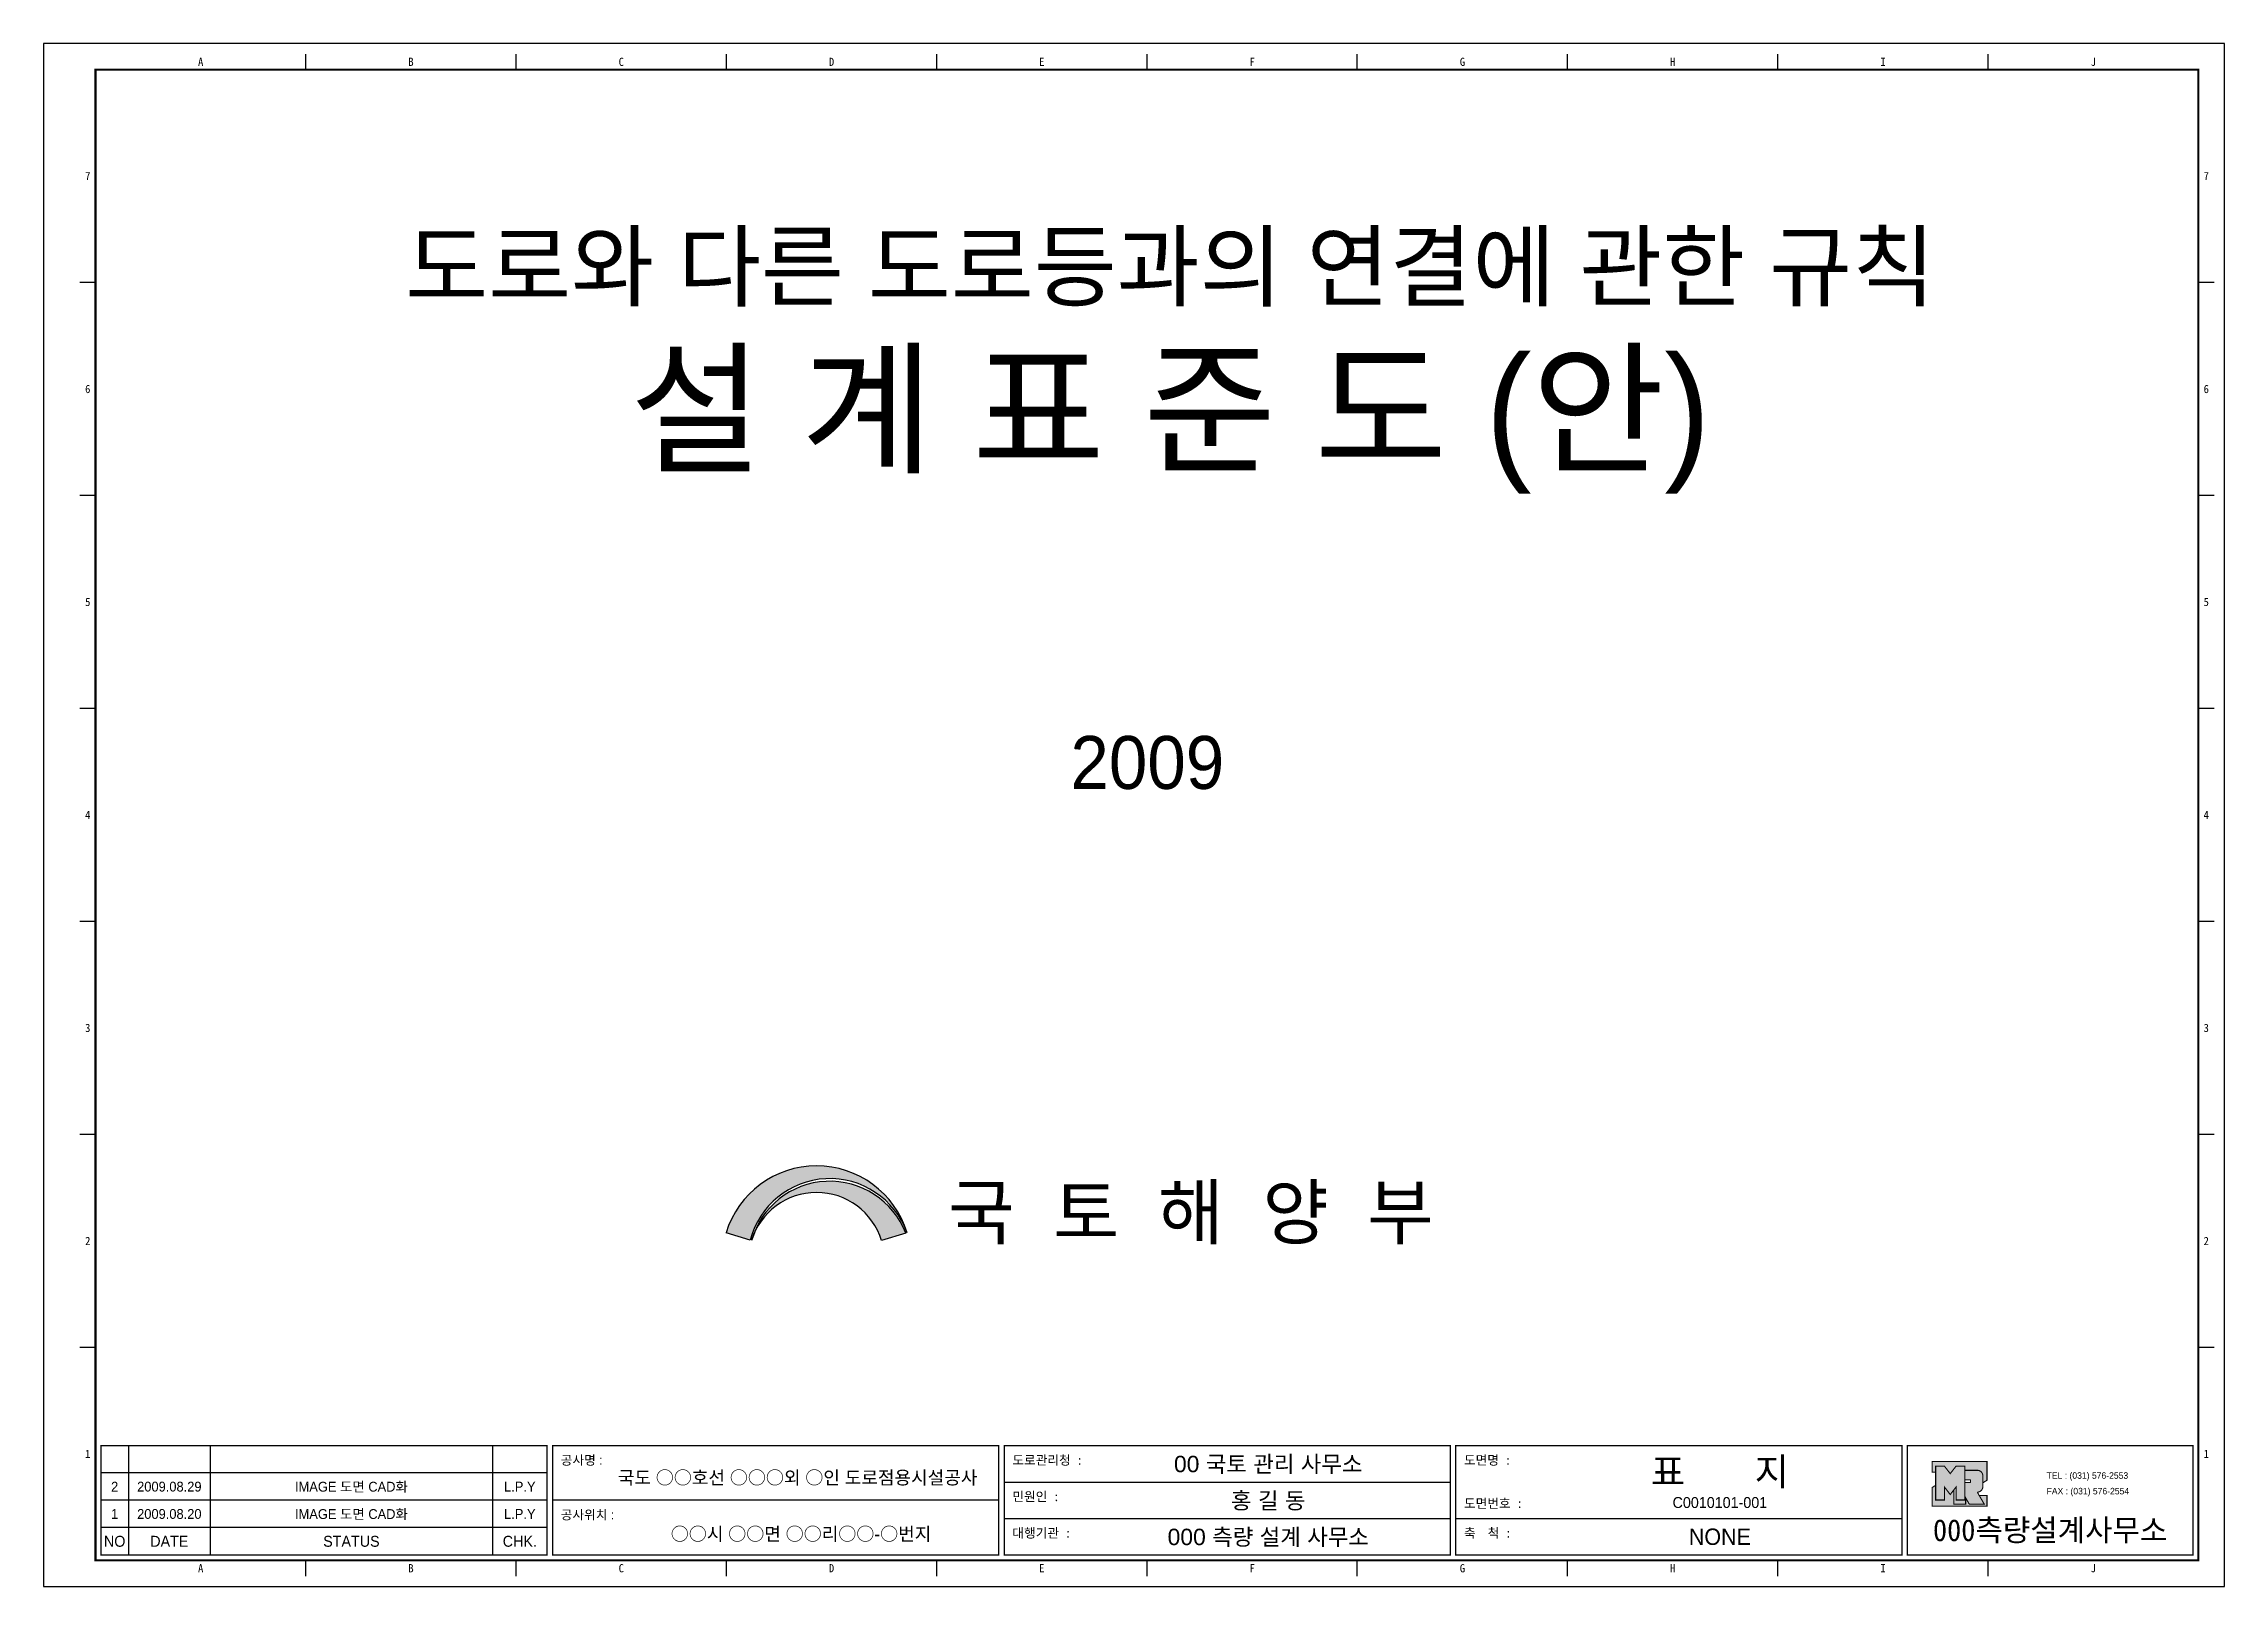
# Model space of a CAD drawing. Extents: x 1135 to 1960, y 46 to 630.
import ezdxf
from ezdxf.enums import TextEntityAlignment as Align

# ---------------------------------------------------------------- set-up
doc = ezdxf.new("R2010")
doc.units = 0
doc.header["$MEASUREMENT"] = 0
doc.layers.get('0').update_dxf_attribs({"linetype": 'CONTINUOUS'})
doc.layers.add('CZ-TEXT-BOX0', color=7, linetype='CONTINUOUS')
doc.layers.add('TITLE', color=7, linetype='CONTINUOUS')
doc.styles.add('견고딕', font='arial.ttf')
doc.styles.add('돋움', font='')
doc.styles.add('돋음체', font='')
doc.styles.get('돋움').set_extended_font_data('Dotum')
doc.styles.get('돋음체').set_extended_font_data('DotumChe')

msp = doc.modelspace()

# ---------------------------------------------------------------- hatches: boundary and pattern name
for color, points in [(3, [(1392.67, 179.97), (1401.81, 177.14, -0.736443), (1461.13, 180, 0.738461)]), (5, [(1451.52, 177.01), (1460.67, 179.79, 0.719663), (1402.3, 177.03, -0.738519)])]:
    msp.add_hatch(color=color).paths.add_polyline_path(points)
at = {"layer": 'TITLE', "ltscale": 150}
h = msp.add_hatch(color=8, dxfattribs=at)
edge = h.paths.add_edge_path()
edge.add_line((1869.7, 93.47), (1848.91, 93.47))
edge.add_line((1848.91, 93.47), (1848.91, 89.42))
edge.add_line((1848.91, 89.42), (1850.29, 89.42))
edge.add_line((1850.29, 89.42), (1850.29, 91.71))
edge.add_line((1850.29, 91.71), (1853.59, 91.71))
edge.add_line((1853.59, 91.71), (1855.79, 88.88))
edge.add_line((1855.79, 88.88), (1857.99, 91.71))
edge.add_line((1857.99, 91.71), (1861.28, 91.71))
edge.add_line((1861.28, 91.71), (1861.28, 90.15))
edge.add_line((1861.28, 90.15), (1866.03, 90.15))
edge.add_arc((1866.03, 88.07), 2.08, 0, 90, ccw=False)
edge.add_line((1868.12, 88.07), (1868.12, 85.41))
edge.add_line((1868.12, 85.41), (1869.7, 86.4))
edge.add_line((1869.7, 86.4), (1869.7, 93.47))
h.paths.add_polyline_path([(1857.12, 82.71), (1855.79, 80.99), (1853.59, 83.82), (1853.59, 78.93), (1850.29, 78.93), (1850.29, 84.48), (1848.91, 83.62), (1848.91, 76.54), (1869.7, 76.54), (1869.7, 80.6), (1866.78, 80.6), (1868.64, 77.37), (1862.98, 77.37), (1861.62, 79.73), (1861.62, 77.37), (1857.12, 77.37)])
msp.add_hatch(color=5, dxfattribs=at).paths.add_polyline_path([(1861.28, 91.71), (1857.99, 91.71), (1855.79, 88.88), (1853.59, 91.71), (1850.29, 91.71), (1850.29, 78.93), (1853.59, 78.93), (1853.59, 83.82), (1855.79, 80.99), (1857.99, 83.82), (1857.99, 78.93), (1861.28, 78.93)])
h = msp.add_hatch(color=161, dxfattribs=at)
edge = h.paths.add_edge_path()
edge.add_arc((1866.03, 88.07), 2.08, 0, 90)
edge.add_line((1866.03, 90.15), (1861.28, 90.15))
edge.add_line((1861.28, 90.15), (1861.28, 86.54))
edge.add_line((1861.28, 86.54), (1863.22, 86.54))
edge.add_arc((1863.22, 86.32), 0.22, 0, 90, ccw=False)
edge.add_line((1863.44, 86.32), (1863.44, 85.72))
edge.add_arc((1863.22, 85.72), 0.22, -90, 0, ccw=False)
edge.add_line((1863.22, 85.5), (1861.28, 85.5))
edge.add_line((1861.28, 85.5), (1861.28, 78.93))
edge.add_line((1861.28, 78.93), (1857.99, 78.93))
edge.add_line((1857.99, 78.93), (1857.99, 83.82))
edge.add_line((1857.99, 83.82), (1857.12, 82.71))
edge.add_line((1857.12, 82.71), (1857.12, 77.37))
edge.add_line((1857.12, 77.37), (1861.62, 77.37))
edge.add_line((1861.62, 77.37), (1861.62, 79.73))
edge.add_line((1861.62, 79.73), (1862.98, 77.37))
edge.add_line((1862.98, 77.37), (1868.64, 77.37))
edge.add_line((1868.64, 77.37), (1866.03, 81.89))
edge.add_arc((1866.03, 83.97), 2.08, 270, 360)
edge.add_line((1868.12, 83.97), (1868.12, 88.07))

# ---------------------------------------------------------------- linework, layer by layer
at = {"color": 3}
msp.add_lwpolyline([(1401.81, 177.14), (1392.67, 179.97)], dxfattribs=at)
at = {"color": 5}
msp.add_lwpolyline([(1460.67, 179.79), (1451.52, 177.01)], dxfattribs=at)
at = {"color": 3}
for centre, radius, start, end in [((1426.91, 169.45), 35.81, 17.086, 162.914), ((1431.92, 169.36), 31.09, 20.01974, 165.4978)]:
    msp.add_arc(centre, radius, start, end, dxfattribs=at)
at = {"color": 5}
for centre, radius, start, end in [((1431.95, 168.64), 30.81, 21.22739, 164.19212), ((1426.91, 169.45), 25.75, 17.086, 162.914)]:
    msp.add_arc(centre, radius, start, end, dxfattribs=at)
at = {"layer": 'TITLE', "color": 7, "linetype": 'Continuous'}
for p, q in [((1233.7, 619.83), (1233.7, 625.72)), ((1313.25, 619.83), (1313.25, 625.72)), ((1392.81, 619.83), (1392.81, 625.72)), ((1472.36, 619.83), (1472.36, 625.72)), ((1551.92, 619.83), (1551.92, 625.72)), ((1631.47, 619.83), (1631.47, 625.72)), ((1711.03, 619.83), (1711.03, 625.72)), ((1790.58, 619.83), (1790.58, 625.72)), ((1870.14, 619.83), (1870.14, 625.72)), ((1154.14, 539.29), (1148.25, 539.29)), ((1955.58, 539.29), (1949.69, 539.29)), ((1154.14, 458.75), (1148.25, 458.75)), ((1955.58, 458.75), (1949.69, 458.75)), ((1154.14, 378.22), (1148.25, 378.22)), ((1955.58, 378.22), (1949.69, 378.22)), ((1154.14, 297.68), (1148.25, 297.68)), ((1955.58, 297.68), (1949.69, 297.68)), ((1154.14, 217.14), (1148.25, 217.14)), ((1955.58, 217.14), (1949.69, 217.14)), ((1154.14, 136.6), (1148.25, 136.6)), ((1955.58, 136.6), (1949.69, 136.6)), ((1233.7, 50.17), (1233.7, 56.07)), ((1313.25, 50.17), (1313.25, 56.07)), ((1392.81, 50.17), (1392.81, 56.07)), ((1472.36, 50.17), (1472.36, 56.07)), ((1551.92, 50.17), (1551.92, 56.07)), ((1631.47, 50.17), (1631.47, 56.07)), ((1711.03, 50.17), (1711.03, 56.07)), ((1790.58, 50.17), (1790.58, 56.07)), ((1870.14, 50.17), (1870.14, 56.07))]:
    msp.add_line(p, q, dxfattribs=at)
at = {"layer": 'TITLE', "ltscale": 150}
for p, q in [((1166.55, 99.49), (1166.55, 58.13)), ((1197.56, 99.49), (1197.56, 58.13)), ((1304.31, 99.49), (1304.31, 58.13)), ((1324.99, 89.15), (1156.21, 89.15)), ((1497.9, 85.7), (1666.68, 85.7)), ((1324.99, 78.81), (1156.21, 78.81)), ((1495.83, 78.81), (1327.05, 78.81)), ((1324.99, 68.47), (1156.21, 68.47)), ((1497.9, 71.92), (1666.68, 71.92)), ((1668.74, 71.92), (1837.52, 71.92))]:
    msp.add_line(p, q, dxfattribs=at)
at = {"layer": 'TITLE'}
msp.add_lwpolyline([(1134.5, 46.26), (1959.5, 46.26), (1959.5, 629.65), (1134.5, 629.65)], close=True, dxfattribs=at)
at = {"layer": 'TITLE', "linetype": 'Continuous', "const_width": 0.786}
msp.add_lwpolyline([(1154.14, 56.07), (1154.14, 619.83), (1949.69, 619.83), (1949.69, 56.07)], close=True, dxfattribs=at)
at = {"layer": 'TITLE', "ltscale": 150}
for points, const_width in [([(1156.21, 99.49), (1324.99, 99.49), (1324.99, 58.13), (1156.21, 58.13)], 0.517), ([(1327.05, 99.49), (1495.83, 99.49), (1495.83, 58.13), (1327.05, 58.13)], 0.517), ([(1497.9, 99.49), (1666.68, 99.49), (1666.68, 58.13), (1497.9, 58.13)], 0.517), ([(1837.52, 58.13), (1668.74, 58.13), (1668.74, 99.49), (1837.52, 99.49)], 0.517), ([(1947.62, 99.49), (1947.62, 58.13), (1839.59, 58.13), (1839.59, 99.49), (1947.62, 99.49)], 0.517), ([(1861.28, 91.71), (1857.99, 91.71), (1855.79, 88.88), (1853.59, 91.71), (1850.29, 91.71), (1850.29, 78.93), (1853.59, 78.93), (1853.59, 83.82), (1855.79, 80.99), (1857.99, 83.82), (1857.99, 78.93), (1861.28, 78.93)], 0.414), ([(1857.12, 82.71), (1855.79, 80.99), (1853.59, 83.82), (1853.59, 78.93), (1850.29, 78.93), (1850.29, 84.48), (1848.91, 83.62), (1848.91, 76.54), (1869.7, 76.54), (1869.7, 80.6), (1866.78, 80.6), (1868.64, 77.37), (1862.98, 77.37), (1861.62, 79.73), (1861.62, 77.37), (1857.12, 77.37)], 0.414)]:
    msp.add_lwpolyline(points, close=True, dxfattribs=dict(at, const_width=const_width))
at = {"layer": 'TITLE', "ltscale": 150, "const_width": 0.414}
for points in [[(1869.7, 93.47), (1848.91, 93.47), (1848.91, 89.42), (1850.29, 89.42), (1850.29, 91.71), (1853.59, 91.71), (1855.79, 88.88), (1857.99, 91.71), (1861.28, 91.71), (1861.28, 90.15), (1866.03, 90.15, -0.414214), (1868.12, 88.07), (1868.12, 85.41), (1869.7, 86.4)], [(1868.12, 88.07, 0.414214), (1866.03, 90.15), (1861.28, 90.15), (1861.28, 86.54), (1863.22, 86.54, -0.414214), (1863.44, 86.32), (1863.44, 85.72, -0.414214), (1863.22, 85.5), (1861.28, 85.5), (1861.28, 78.93), (1857.99, 78.93), (1857.99, 83.82), (1857.12, 82.71), (1857.12, 77.37), (1861.62, 77.37), (1861.62, 79.73), (1862.98, 77.37), (1868.64, 77.37), (1866.03, 81.89, 0.414214), (1868.12, 83.97)]]:
    msp.add_lwpolyline(points, format="xyb", close=True, dxfattribs=at)

# ---------------------------------------------------------------- texts
at = {"layer": 'CZ-TEXT-BOX0', "style": '돋움'}
for s, height, p in [('도로와 다른 도로등과의 연결에 관한 규칙', 25, (1560.7, 545.73)), ('설 계 표 준 도 (안)', 40, (1560.7, 488.01)), ('2009', 20, (1552.04, 357.83)), ('국  토  해  양  부', 20, (1568.52, 187.97))]:
    msp.add_text(s, height=height, dxfattribs=at).set_placement(p, align=Align.MIDDLE)
at = {"layer": 'TITLE', "color": 3, "linetype": 'Continuous', "style": '돋음체'}
for s, p in [('A', (1193.92, 622.77)), ('B', (1273.48, 622.77)), ('C', (1353.03, 622.77)), ('D', (1432.58, 622.77)), ('E', (1512.14, 622.77)), ('F', (1591.69, 622.77)), ('G', (1671.25, 622.77)), ('H', (1750.8, 622.77)), ('I', (1830.36, 622.77)), ('J', (1909.91, 622.77)), ('7', (1151.2, 579.57)), ('7', (1952.64, 579.57)), ('6', (1151.2, 499.03)), ('6', (1952.64, 499.03)), ('5', (1151.2, 418.5)), ('5', (1952.64, 418.5)), ('4', (1151.2, 337.96)), ('4', (1952.64, 337.96)), ('3', (1151.2, 257.42)), ('3', (1952.64, 257.42)), ('2', (1151.2, 176.88)), ('2', (1952.64, 176.88)), ('1', (1151.2, 96.35)), ('1', (1952.64, 96.35)), ('A', (1193.92, 53.12)), ('B', (1273.48, 53.12)), ('C', (1353.03, 53.12)), ('D', (1432.58, 53.12)), ('E', (1512.14, 53.12)), ('F', (1591.69, 53.12)), ('G', (1671.25, 53.12)), ('H', (1750.8, 53.12)), ('I', (1830.36, 53.12)), ('J', (1909.91, 53.12))]:
    msp.add_text(s, height=3.1, dxfattribs=at).set_placement(p, align=Align.MIDDLE)
at = {"layer": 'TITLE'}
for s, style, p in [('공사명 : ', '돋움', (1330.16, 92.25)), ('도로관리청 :', '돋음체', (1501, 92.25)), ('도면명 :', '돋음체', (1671.84, 92.25)), ('공사위치 :', '돋움', (1330.16, 71.57)), ('민원인 :', '돋음체', (1501, 78.47)), ('도면번호 :', '돋음체', (1671.84, 75.9)), ('대행기관 :', '돋음체', (1501, 64.68)), ('축  척 :', '돋음체', (1671.84, 64.68))]:
    msp.add_text(s, height=3.515, dxfattribs=dict(at, style=style)).set_placement(p)
at = {"layer": 'TITLE', "color": 7, "linetype": 'Continuous'}
for s, height, style, p in [('00 국토 관리 사무소', 6.203, '견고딕', (1597.79, 92.59)), ('국도 ○○호선 ○○○외 ○인 도로점용시설공사', 5, '돋움', (1419.75, 87.44)), ('홍 길 동', 6.203, '견고딕', (1597.79, 78.81)), ('○○시 ○○면 ○○리○○-○번지', 5, '돋움', (1421.05, 66.15)), ('000 측량 설계 사무소', 6.203, '견고딕', (1597.79, 65.03))]:
    msp.add_text(s, height=height, dxfattribs=dict(at, style=style)).set_placement(p, align=Align.MIDDLE)
at = {"layer": 'TITLE', "color": 7, "linetype": 'Continuous', "style": '돋움'}
msp.add_text('표       지', height=10.338, dxfattribs=at).set_placement((1768.64, 89.66), align=Align.MIDDLE_CENTER)
at = {"layer": 'TITLE', "color": 1, "linetype": 'Continuous', "style": '돋움'}
msp.add_text('2', height=3.72, dxfattribs=at).set_placement((1161.38, 83.98), align=Align.MIDDLE)
at = {"layer": 'TITLE', "linetype": 'Continuous', "style": '돋움'}
for s, height, p in [('2009.08.29', 3.722, (1182.06, 83.98)), ('L.P.Y', 3.722, (1314.65, 83.98)), ('1', 3.72, (1161.38, 73.64)), ('2009.08.20', 3.722, (1182.06, 73.64)), ('L.P.Y', 3.722, (1314.65, 73.64)), ('C0010101-001', 4.1353, (1768.64, 77.96)), ('NONE', 6.203, (1768.64, 65.03)), ('NO', 4.135, (1161.38, 63.3)), ('DATE', 4.135, (1182.06, 63.3)), ('STATUS', 4.135, (1250.94, 63.3)), ('CHK.', 4.135, (1314.65, 63.3))]:
    msp.add_text(s, height=height, dxfattribs=at).set_placement(p, align=Align.MIDDLE)
at = {"layer": 'TITLE', "style": '돋움'}
for p in [(1250.94, 83.98), (1250.94, 73.64)]:
    msp.add_text('IMAGE 도면 CAD화', height=3.7218, dxfattribs=at).set_placement(p, align=Align.MIDDLE)
at = {"layer": 'TITLE', "color": 180, "style": '돋움'}
for s, p in [('TEL : (031) 576-2553', (1892.25, 86.93)), ('FAX : (031) 576-2554', (1892.25, 81.03))]:
    msp.add_text(s, height=2.4812, dxfattribs=at).set_placement(p)
at = {"layer": 'TITLE', "color": 180, "style": '돋음체'}
msp.add_text('000측량설계사무소', height=8.271, dxfattribs=at).set_placement((1893.61, 63.37), align=Align.CENTER)

doc.saveas('drawing.dxf')
